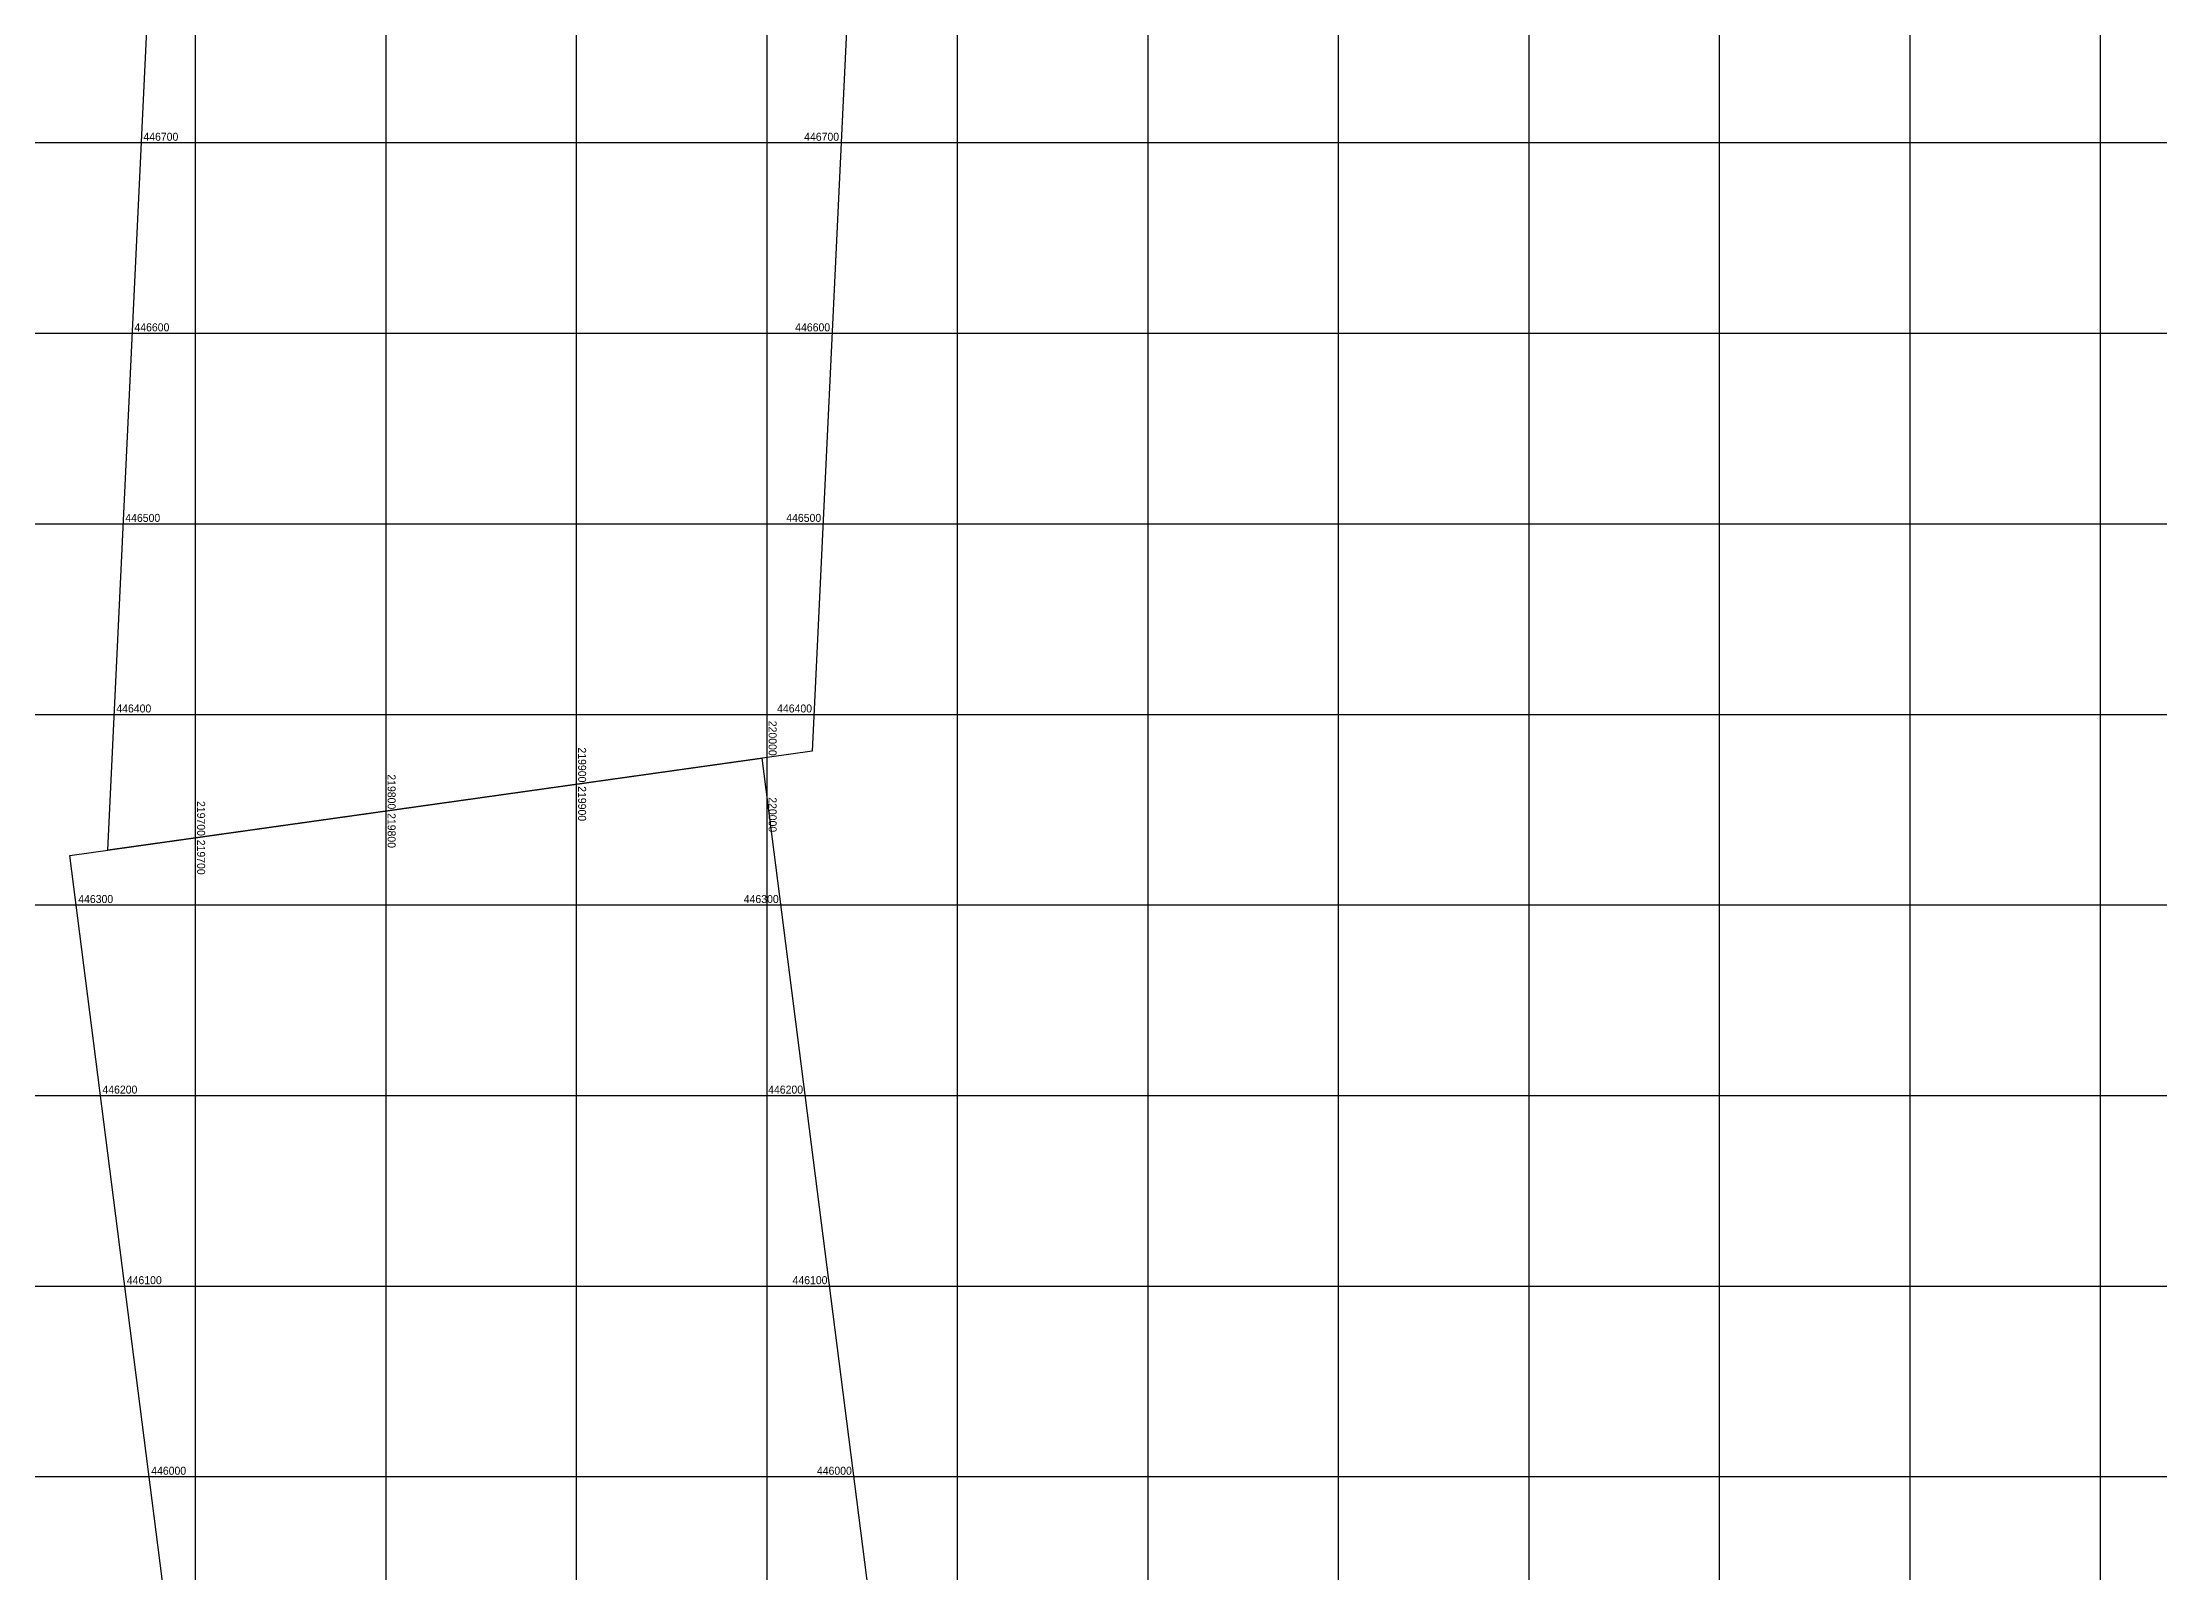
# Model space of a CAD drawing. Header units: millimetres. Extents: x -220040 to 227808, y -12027 to 459223.
# Drawn here: x 219620 to 220731, y 445950 to 446753 of the extents above; entities that cross this region are included whole.
import ezdxf
from ezdxf.enums import TextEntityAlignment as Align

# ---------------------------------------------------------------- set-up
doc = ezdxf.new("R2010")
doc.units = ezdxf.units.MM
doc.layers.add('@플롯와꾸', color=2, linetype='Continuous', plot=False)
doc.layers.add('CV-GRID-LINE', color=252, linetype='Continuous')
doc.styles.get("Standard").update_dxf_attribs({"font": 'Dotum.TTF'})

msp = doc.modelspace()

# ---------------------------------------------------------------- linework, layer by layer
at = {"layer": '@플롯와꾸'}
for points in [[(219654.2, 446328.8), (219694.9, 447186.1), (220059.3, 447126.1), (220023.9, 446380.7)], [(219735.4, 445534), (219634.2, 446326), (219997.5, 446377), (220099, 445582.6)]]:
    msp.add_lwpolyline(points, close=True, dxfattribs=at)
at = {"layer": 'CV-GRID-LINE'}
for p, q in [((219700, 452500), (219700, 441000)), ((219800, 452500), (219800, 441000)), ((219900, 452500), (219900, 441000)), ((220000, 452500), (220000, 441000)), ((220100, 452500), (220100, 441000)), ((220200, 452500), (220200, 441000)), ((220300, 452500), (220300, 441000)), ((220400, 452500), (220400, 441000)), ((220500, 452500), (220500, 441000)), ((220600, 452500), (220600, 441000)), ((220700, 452500), (220700, 441000)), ((216200, 446700), (223800, 446700)), ((216200, 446600), (223800, 446600)), ((216200, 446500), (223800, 446500)), ((216200, 446400), (223800, 446400)), ((216200, 446300), (223800, 446300)), ((216200, 446200), (223800, 446200)), ((216200, 446100), (223800, 446100)), ((216200, 446000), (223800, 446000))]:
    msp.add_line(p, q, dxfattribs=at)

# ---------------------------------------------------------------- texts
for s, p in [('446700', (219672.8, 446701)), ('446600', (219668.1, 446601)), ('446500', (219663.3, 446501)), ('446400', (219658.6, 446401)), ('446300', (219638.6, 446301)), ('446200', (219651.3, 446201)), ('446100', (219664.1, 446101)), ('446000', (219676.9, 446001))]:
    msp.add_text(s, height=4.2, dxfattribs=at).set_placement(p)
for s, p in [('446700', (220038, 446701)), ('446600', (220033.3, 446601)), ('446500', (220028.6, 446501)), ('446400', (220023.8, 446401)), ('446300', (220006.3, 446301)), ('446200', (220019.1, 446201)), ('446100', (220031.9, 446101)), ('446000', (220044.7, 446001))]:
    msp.add_text(s, height=4.2, dxfattribs=at).set_placement(p, align=Align.RIGHT)
for s, p in [('220000', (220001, 446378.3)), ('219900', (219901, 446364.3)), ('219800', (219801, 446350.2)), ('219700', (219701, 446336.2))]:
    msp.add_text(s, height=4.2, rotation=270, dxfattribs=at).set_placement(p, align=Align.RIGHT)
for s, p in [('219900', (219901, 446362.3)), ('220000', (220001, 446356.5)), ('219800', (219801, 446348.2)), ('219700', (219701, 446334.2))]:
    msp.add_text(s, height=4.2, rotation=270, dxfattribs=at).set_placement(p)

doc.saveas('drawing.dxf')
